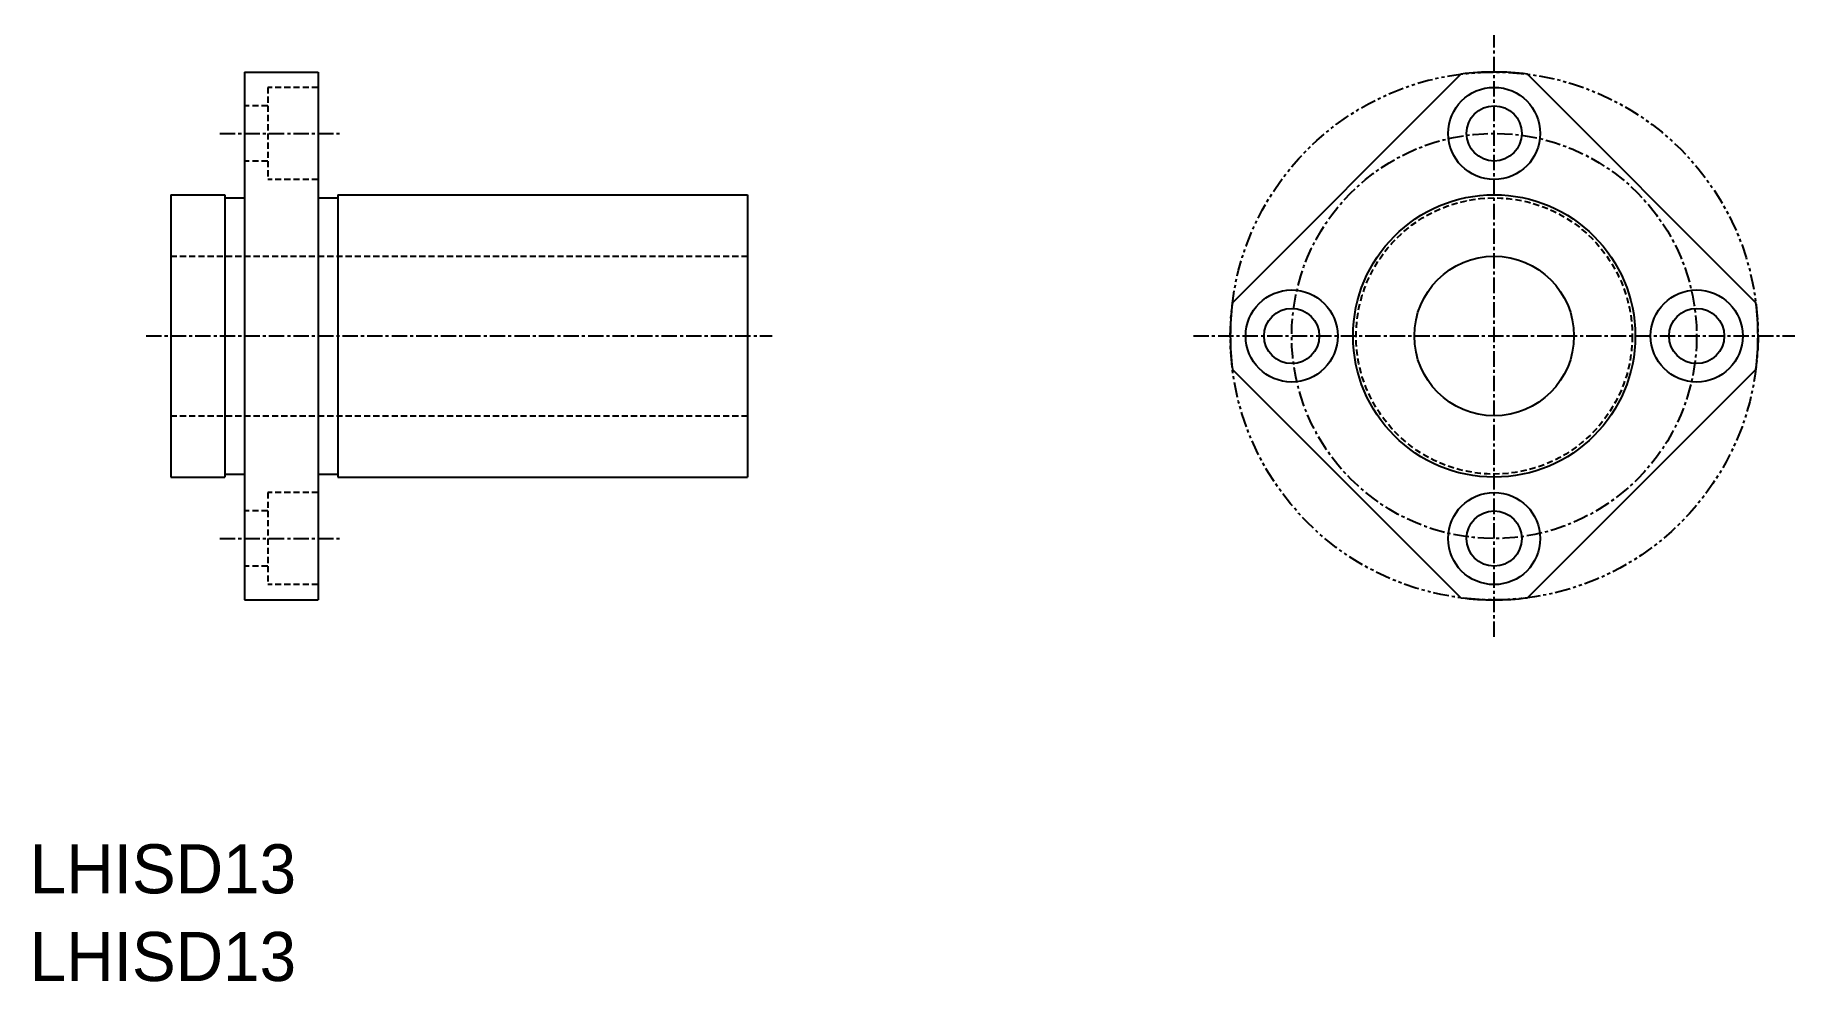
# Model space of a CAD drawing. Extents: x 213 to 356, y 131 to 208.
import ezdxf

# ---------------------------------------------------------------- set-up
doc = ezdxf.new("R2010")
doc.units = 0
for name, pattern in [('CENTER', [2, 1.25, -0.25, 0.25, -0.25]), ('DASHED', [0.75, 0.5, -0.25]), ('PHANTOM', [2.5, 1.25, -0.25, 0.25, -0.25, 0.25, -0.25])]:
    doc.linetypes.add(name, pattern=pattern)
doc.layers.get('0').update_dxf_attribs({"linetype": 'CONTINUOUS'})
doc.layers.add('CENTER', color=1, linetype='CENTER')

msp = doc.modelspace()

# ---------------------------------------------------------------- linework, layer by layer
at = {"color": 7, "linetype": 'CONTINUOUS'}
for p, q in [((229.81, 205.41), (235.81, 205.41)), ((229.81, 205.41), (229.81, 162.41)), ((235.81, 205.41), (235.81, 162.41)), ((328.93, 205.24), (310.32, 186.62)), ((352.98, 186.62), (334.36, 205.24)), ((223.81, 195.41), (228.21, 195.41)), ((223.81, 195.41), (223.81, 172.41)), ((228.21, 195.41), (228.21, 172.41)), ((228.21, 195.16), (229.81, 195.16)), ((235.81, 195.16), (237.41, 195.16)), ((237.41, 195.41), (270.81, 195.41)), ((237.41, 195.41), (237.41, 172.41)), ((270.81, 195.41), (270.81, 172.41)), ((328.93, 162.58), (310.32, 181.19)), ((352.98, 181.19), (334.36, 162.58)), ((223.81, 172.41), (228.21, 172.41)), ((228.21, 172.66), (229.81, 172.66)), ((235.81, 172.66), (237.41, 172.66)), ((237.41, 172.41), (270.81, 172.41)), ((229.81, 162.41), (235.81, 162.41))]:
    msp.add_line(p, q, dxfattribs=at)
at = {"color": 3, "linetype": 'DASHED'}
for p, q in [((235.81, 204.16), (231.71, 204.16)), ((231.71, 204.16), (231.71, 196.66)), ((231.71, 202.66), (229.81, 202.66)), ((231.71, 198.16), (229.81, 198.16)), ((235.81, 196.66), (231.71, 196.66)), ((223.81, 190.41), (270.81, 190.41)), ((223.81, 177.41), (270.81, 177.41)), ((235.81, 171.16), (231.71, 171.16)), ((231.71, 171.16), (231.71, 163.66)), ((231.71, 169.66), (229.81, 169.66)), ((231.71, 165.16), (229.81, 165.16)), ((235.81, 163.66), (231.71, 163.66))]:
    msp.add_line(p, q, dxfattribs=at)
at = {"color": 3, "linetype": 'PHANTOM'}
msp.add_circle((331.65, 183.91), 21.5, dxfattribs=at)
at = {"color": 7, "linetype": 'CONTINUOUS'}
for centre, radius in [((331.65, 200.41), 3.75), ((331.65, 200.41), 2.25), ((331.65, 183.91), 11.5), ((331.65, 183.91), 6.5), ((315.15, 183.91), 3.75), ((348.15, 183.91), 3.75), ((315.15, 183.91), 2.25), ((348.15, 183.91), 2.25), ((331.65, 167.41), 3.75), ((331.65, 167.41), 2.25)]:
    msp.add_circle(centre, radius, dxfattribs=at)
at = {"color": 3, "linetype": 'DASHED'}
msp.add_circle((331.65, 183.91), 11.25, dxfattribs=at)
at = {"color": 7, "linetype": 'CONTINUOUS'}
for start, end in [(82.7492, 97.2508), (172.7492, 187.2508), (352.7492, 7.2508), (262.7492, 277.2508)]:
    msp.add_arc((331.65, 183.91), 21.5, start, end, dxfattribs=at)
at = {"layer": 'CENTER', "color": 1, "linetype": 'CENTER'}
for p, q in [((331.65, 159.41), (331.65, 208.41)), ((227.81, 200.41), (237.81, 200.41)), ((221.81, 183.91), (272.81, 183.91)), ((307.15, 183.91), (356.15, 183.91)), ((227.81, 167.41), (237.81, 167.41))]:
    msp.add_line(p, q, dxfattribs=at)
msp.add_circle((331.65, 183.91), 16.5, dxfattribs=at)

# ---------------------------------------------------------------- texts
at = {"color": 7, "linetype": 'CONTINUOUS'}
for p in [(212.32, 138.51), (212.32, 131.37)]:
    msp.add_text('LHISD13', height=4, dxfattribs=at).set_placement(p)

doc.saveas('drawing.dxf')
